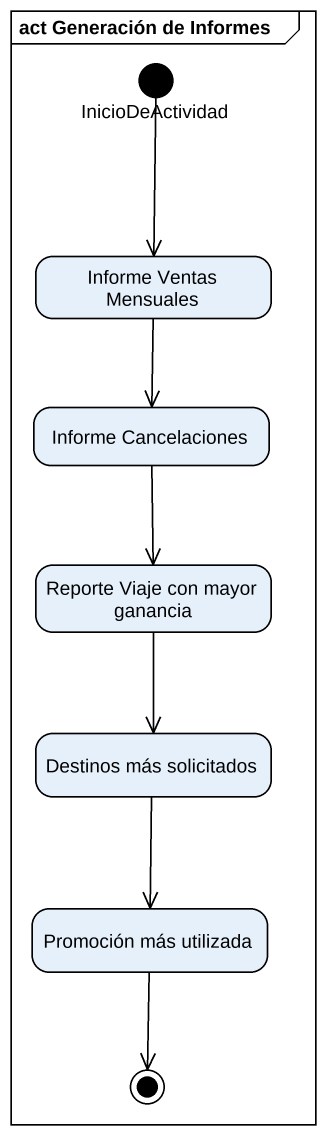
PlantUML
@startuml
mainframe act Generación de Informes
hide empty description
state InicioDeActividad <<start>>
state "Informe Ventas Mensuales" as Informe_Ventas_Mensuales
state "Informe Cancelaciones" as Informe_Cancelaciones
state "Reporte Viaje con mayor ganancia" as Reporte_Viaje_con_mayor
state "Destinos más solicitados" as Destinos_más_solicitados
state "Promoción más utilizada" as Promoción_más_utilizada
InicioDeActividad --> Informe_Ventas_Mensuales
Informe_Ventas_Mensuales --> Informe_Cancelaciones
Informe_Cancelaciones --> Reporte_Viaje_con_mayor
Reporte_Viaje_con_mayor --> Destinos_más_solicitados
Destinos_más_solicitados --> Promoción_más_utilizada
Promoción_más_utilizada --> [*]
@enduml
